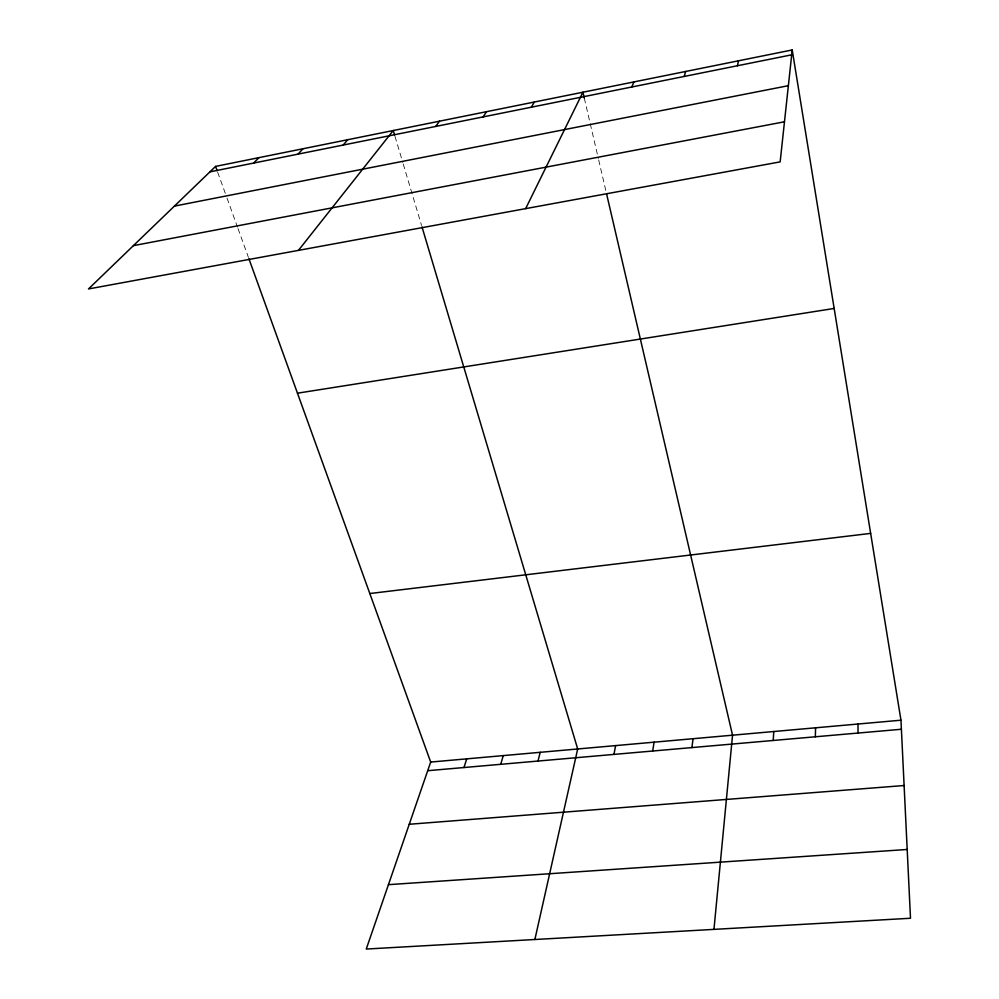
<?xml version="1.0" encoding="UTF-8"?>
<svg xmlns="http://www.w3.org/2000/svg" width="999" height="999" viewBox="0 0 999 999"><rect width="100%" height="100%" fill="white"/><g stroke="black" fill="none" stroke-linecap="round" stroke-linejoin="round"><path stroke-width="0.75" stroke-dasharray="5 3.75" d="M217.657 172.178L226.498 196.666M227.023 198.114L237.5 227.123M238.024 228.571L248.414 257.355M394.98 136.339L402.784 162.5M403.221 163.948L421.566 225.474M584.29 98.102L598.339 158.479M598.688 159.952L605.918 191.059"/><path stroke-width="1.5" d="M815.346 736.787L815.571 727.809M773.226 740.471L773.763 731.53M713.96 929.37L732.542 735.202L606.618 194.031M792.219 49.95L780.157 161.875L88.499 288.948L215.572 166.408L792.219 49.95L900.961 720.204L910.501 918.256L366.258 949.05L430.681 762.062L248.926 258.778M691.907 747.589L693.056 738.711M652.659 751.023L654.095 742.182M613.935 754.407L615.634 745.604M737.437 65.747L738.486 60.802M534.865 939.51L577.684 748.975L422.003 226.948M537.986 761.063L540.222 752.309M500.749 764.322L503.234 755.606M684.165 76.461L685.714 71.453M463.986 767.532L466.733 758.853M631.818 86.988L633.865 81.93M525.649 208.629L582.917 92.22L584.29 98.102M531.356 107.205L534.315 102.035M483.129 116.908L486.513 111.688M435.701 126.448L439.498 121.179M298.439 250.374L393.256 130.519L394.555 134.89M343.169 145.055L347.752 139.71M298.027 154.146L302.984 148.751M253.621 163.074L258.928 157.655M209.915 171.865L791.683 54.833M174.4 206.119L788.361 85.689M133.391 245.654L784.477 121.778M297.477 393.194L834.153 308.454M369.817 593.531L870.653 533.391M430.681 762.062L900.961 720.204M427.697 770.704L901.398 729.258M409.24 824.275L904.107 785.526M388.436 884.664L907.192 849.475M215.572 166.408L217.133 170.729M857.966 724.038L858.066 733.041"/></g></svg>
